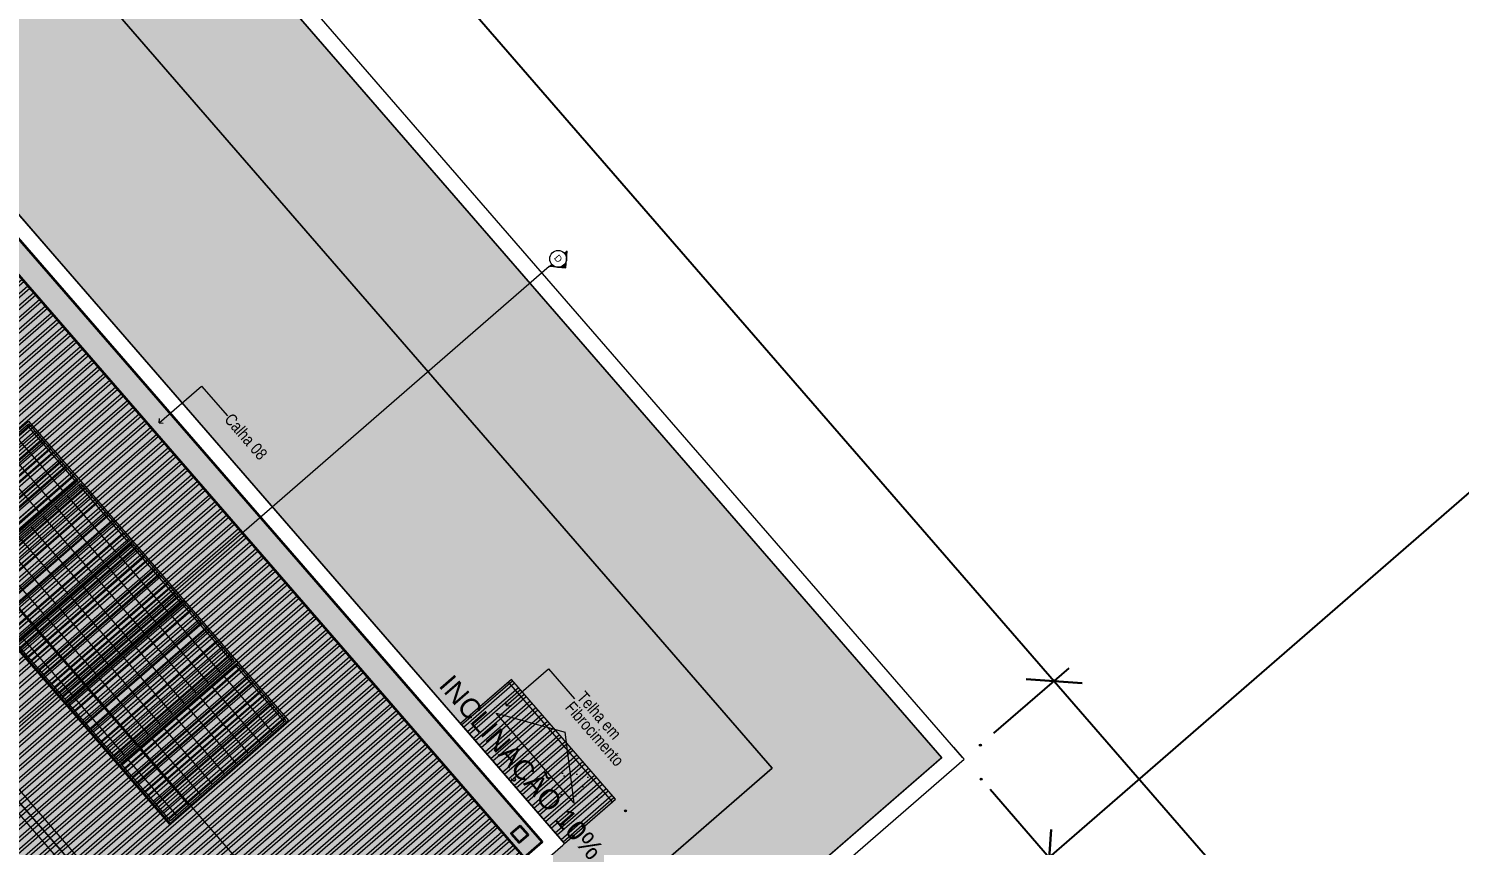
# Model space of a CAD drawing. Extents: x -175 to 397, y -1718 to -729.
# Drawn here: x 112.38 to 130.41, y -1388.36 to -1378.06 of the extents above; entities that cross this region are included whole.
import ezdxf

# ---------------------------------------------------------------- set-up
doc = ezdxf.new("R2010")
doc.units = 0
doc.header["$LTSCALE"] = 2
doc.set_wipeout_variables(frame=1)
doc.linetypes.add('Dot & Dashed', pattern=[0.012, 0.01, -0.001, 0, -0.001])
doc.linetypes.add('Wipeout_Contour', pattern=[1, 0, -1])
for name, color, linetype, lineweight in [('01_PLANTA COBERTURA_5_0_Caneta_No__7', 7, 'Continuous', 13), ('01_PLANTA COBERTURA_5_COBERTURA-LINHAS.EXEC_Caneta_No__241', 7, 'Continuous', 13), ('01_PLANTA COBERTURA_5_ESTRUTURA-COB.EST_Caneta_No__1', 7, 'Continuous', 35), ('01_PLANTA COBERTURA_5_ESTRUTURA-COB.EST_Caneta_No__15', 9, 'Continuous', 0), ('01_PLANTA COBERTURA_5_ESTRUTURA-COB.EST_Caneta_No__241', 7, 'Continuous', 13), ('01_PLANTA COBERTURA_5_ESTRUTURA-COB.EST_Caneta_No__98', 7, 'Continuous', 0), ('01_PLANTA COBERTURA_5_LAJES.EST_Caneta_No__241', 7, 'Continuous', 13), ('01_PLANTA COBERTURA_5_LAJES.EST_Caneta_No__96', 252, 'Continuous', 0), ('01_PLANTA COBERTURA_5_LAJES.EST_Caneta_No__98', 7, 'Continuous', 0), ('01_PLANTA COBERTURA_5_LAJES.EST_Caneta_No__99', 7, 'Continuous', 20), ('01_PLANTA COBERTURA_5_PAREDE CONSTRUIR_Caneta_No__241', 7, 'Continuous', 13), ('01_PLANTA COBERTURA_5_TERRENO.ARQ_Caneta_No__241', 7, 'Continuous', 13)]:
    doc.layers.add(name, color=color, linetype=linetype, lineweight=lineweight)
for name, color, linetype, lineweight, true_color in [('01_PLANTA COBERTURA_5_COTAS IMPLANTAÇÃO.EXEC_Caneta_No__25', 7, 'Continuous', 13, 0x982312), ('01_PLANTA COBERTURA_5_ESTRUTURA-COB.EST_Caneta_No__13', 7, 'Continuous', 0, 0xaaaaaa), ('01_PLANTA COBERTURA_5_ESTRUTURA-COB.EST_Caneta_No__19', 7, 'Continuous', 0, 0xe9e9e9), ('01_PLANTA COBERTURA_5_ESTRUTURA-COB.EST_Caneta_No__9', 7, 'Continuous', 5, 0x020202), ('01_PLANTA COBERTURA_5_LAJES.EST_Caneta_No__18', 7, 'Continuous', 0, 0xdfdfdf), ('01_PLANTA COBERTURA_5_LAJES.EST_Caneta_No__19', 7, 'Continuous', 0, 0xe9e9e9)]:
    doc.layers.add(name, color=color, linetype=linetype, lineweight=lineweight, true_color=true_color)
for name, color, linetype in [('01_PLANTA COBERTURA_5_LAJES.EST', 7, 'Continuous'), ('01_PLANTA COBERTURA_5_PAREDE CONSTRUIR', 7, 'Continuous'), ('01_PLANTA COBERTURA_5_TERRENO.ARQ', 7, 'Continuous'), ('ARQ-COTAS', 7, 'Continuous'), ('F-SC-SUPERFICIE', 7, 'Continuous')]:
    doc.layers.add(name, color=color, linetype=linetype)
doc.styles.add('GENERATED_STYLE_1', font='arial.ttf')
doc.styles.add('GENERATED_STYLE_2', font='ARIALN.TTF')
doc.styles.add('ROMANS', font='ROMANS.shx')
doc.dimstyles.new('1-500', dxfattribs={"dimscale": 5, "dimtxt": 0.15, "dimasz": 0.1, "dimexe": 0.05, "dimexo": 0.1, "dimgap": 0.03, "dimtad": 1, "dimzin": 5, "dimdsep": 46, "dimtxsty": 'ROMANS', "dimblk": 'OBLIQUE', "dimcen": 0, "dimclrd": 256, "dimclre": 256, "dimclrt": 2, "dimadec": 0, "dimazin": 0, "dimtfac": 1, "dimtofl": 0, "dimtmove": 2, "dimatfit": 3, "dimldrblk": 'OBLIQUE', "dimfxl": 0.04, "dimtolj": 1, "dimtzin": 1, "dimarcsym": 0})
pattern_1 = [(45, (184.42084, -1352.0369), (-0.1909188, 0.1909188), [0, -0.18, 0, -0.27]), (110, (185.02084, -1352.0369), (0.253717, 0.09234544), [0, -0.132, 0, -0.228])]
pattern_2 = [(90, (184.42084, -1352.6369), (-0.1125, -7e-18), []), (90, (184.38334, -1352.6369), (-0.1125, -7e-18), [])]

# ---------------------------------------------------------------- blocks, each defined once
blk = doc.blocks.new('IMPLANTAÇÃO')
at = {"layer": '01_PLANTA COBERTURA_5_COTAS IMPLANTAÇÃO.EXEC_Caneta_No__25', "linetype": 'Continuous', "lineweight": 13, "true_color": 0x982312}
for points in [[(142.894, -1380.466), (142.895, -1380.471), (142.898, -1380.475), (142.902, -1380.477), (142.907, -1380.478), (142.912, -1380.477), (142.916, -1380.475), (142.918, -1380.471), (142.919, -1380.466), (142.918, -1380.461), (142.916, -1380.457), (142.912, -1380.454), (142.907, -1380.453), (142.902, -1380.454), (142.898, -1380.457), (142.895, -1380.461)], [(143.225, -1380.738), (143.226, -1380.743), (143.229, -1380.747), (143.233, -1380.75), (143.238, -1380.751), (143.242, -1380.75), (143.246, -1380.747), (143.249, -1380.743), (143.25, -1380.738), (143.249, -1380.734), (143.246, -1380.73), (143.242, -1380.727), (143.238, -1380.726), (143.233, -1380.727), (143.229, -1380.73), (143.226, -1380.734)], [(140.589, -1384.387), (140.59, -1384.392), (140.593, -1384.396), (140.597, -1384.399), (140.602, -1384.399), (140.607, -1384.399), (140.611, -1384.396), (140.613, -1384.392), (140.614, -1384.387), (140.613, -1384.382), (140.611, -1384.378), (140.607, -1384.375), (140.602, -1384.374), (140.597, -1384.375), (140.593, -1384.378), (140.59, -1384.382)], [(140.394, -1384.918), (140.395, -1384.923), (140.398, -1384.927), (140.402, -1384.93), (140.407, -1384.931), (140.412, -1384.93), (140.416, -1384.927), (140.418, -1384.923), (140.419, -1384.918), (140.418, -1384.913), (140.416, -1384.909), (140.412, -1384.907), (140.407, -1384.906), (140.402, -1384.907), (140.398, -1384.909), (140.395, -1384.913)], [(140.194, -1385.093), (140.195, -1385.097), (140.198, -1385.102), (140.202, -1385.104), (140.207, -1385.105), (140.212, -1385.104), (140.216, -1385.102), (140.218, -1385.097), (140.219, -1385.093), (140.218, -1385.088), (140.216, -1385.084), (140.212, -1385.081), (140.207, -1385.08), (140.202, -1385.081), (140.198, -1385.084), (140.195, -1385.088)], [(140.394, -1385.093), (140.395, -1385.097), (140.398, -1385.102), (140.402, -1385.104), (140.407, -1385.105), (140.412, -1385.104), (140.416, -1385.102), (140.418, -1385.097), (140.419, -1385.093), (140.418, -1385.088), (140.416, -1385.084), (140.412, -1385.081), (140.407, -1385.08), (140.402, -1385.081), (140.398, -1385.084), (140.395, -1385.088)]]:
    blk.add_hatch(color=24, dxfattribs=at).paths.add_polyline_path(points)
at = {"layer": '01_PLANTA COBERTURA_5_ESTRUTURA-COB.EST_Caneta_No__15', "linetype": 'Continuous', "lineweight": 0}
blk.add_hatch(color=9, dxfattribs=at).paths.add_polyline_path([(140.102, -1384.811), (139.352, -1384.311), (138.602, -1384.811)])
at = {"layer": '01_PLANTA COBERTURA_5_LAJES.EST', "linetype": 'Continuous', "lineweight": 0, "true_color": 0x000000}
for points in [[(134.79, -1380.318), (134.79, -1380.362, -0.198912), (134.865, -1380.393)], [(134.865, -1380.393, -0.414214), (134.865, -1380.543), (134.94, -1380.468)], [(134.79, -1380.618), (134.865, -1380.543, -0.198912), (134.79, -1380.574)]]:
    blk.add_hatch(color=18, dxfattribs=at).paths.add_polyline_path(points)
at = {"layer": '01_PLANTA COBERTURA_5_LAJES.EST_Caneta_No__18', "linetype": 'Continuous', "lineweight": 0, "true_color": 0xdfdfdf}
h = blk.add_hatch(dxfattribs=at)
h.set_pattern_fill('PISO_EXTERNO__0005', color=254, style=0, pattern_type=2)
h.set_pattern_definition(pattern_1)
h.paths.add_polyline_path([(107.907, -1417.738), (110.607, -1417.738, -0.414214), (108.607, -1419.738), (117.607, -1419.738, -0.414214), (115.607, -1417.738), (115.607, -1414.938), (115.607, -1398.037, -0.414214), (117.907, -1395.737), (118.507, -1395.737), (118.507, -1394.937), (117.907, -1394.937), (117.907, -1390.841), (119.307, -1390.841), (119.307, -1389.341), (117.907, -1389.341), (117.907, -1385.237), (119.307, -1385.237), (127.707, -1385.237), (130.607, -1385.237), (140.407, -1385.237), (140.407, -1394.937), (130.607, -1394.937), (130.607, -1399.737), (140.407, -1399.737), (140.407, -1403.488), (138.807, -1403.488), (138.807, -1404.987), (140.407, -1404.987), (140.407, -1412.937), (135.505, -1412.937), (135.505, -1413.737), (140.06, -1413.737), (140.06, -1419.738), (140.407, -1419.738), (142.907, -1419.738), (142.907, -1380.738), (142.707, -1380.738), (142.707, -1412.937), (141.407, -1412.937), (141.407, -1382.638), (117.907, -1382.638), (117.907, -1380.738), (107.907, -1380.738)])
h.paths.add_polyline_path([(110.607, -1397.738), (108.107, -1397.738), (108.107, -1395.726), (108.622, -1395.728, -0.414214), (110.607, -1397.724)], flags=0)
h.paths.add_polyline_path([(110.607, -1398.222, -0.009328), (110.607, -1398.297)], flags=0)
h.paths.add_polyline_path([(131.607, -1398.937), (131.607, -1395.737), (140.407, -1395.737), (140.407, -1398.937)], flags=0)
h.paths.add_polyline_path([(116.707, -1386.737), (108.107, -1386.737), (108.107, -1385.237), (116.707, -1385.237)], flags=0)
h = blk.add_hatch(dxfattribs=at)
h.set_pattern_fill('PISO_EXTERNO__0005', color=254, style=0, pattern_type=2)
h.set_pattern_definition(pattern_1)
h.paths.add_polyline_path([(138.407, -1385.237), (140.407, -1385.237), (140.407, -1384.437), (138.407, -1384.437)])
at = {"layer": '01_PLANTA COBERTURA_5_LAJES.EST_Caneta_No__19', "linetype": 'Continuous', "lineweight": 0, "true_color": 0xefefef}
blk.add_hatch(color=7, dxfattribs=at).paths.add_polyline_path([(119.507, -1399.937), (118.107, -1399.937), (118.107, -1412.737), (127.907, -1412.737), (140.207, -1412.737), (140.207, -1409.437), (140.207, -1405.188), (138.607, -1405.188), (138.607, -1403.288), (140.207, -1403.288), (140.207, -1399.937), (138.607, -1399.937), (130.407, -1399.937), (130.407, -1394.737), (140.207, -1394.737), (140.207, -1385.437), (130.407, -1385.437), (127.907, -1385.437), (127.707, -1385.437), (119.507, -1385.437), (118.107, -1385.437), (118.107, -1389.141), (119.507, -1389.141), (119.507, -1391.041), (118.107, -1391.041), (118.107, -1394.737), (119.507, -1394.737)])
at = {"layer": '01_PLANTA COBERTURA_5_TERRENO.ARQ', "linetype": 'Continuous', "lineweight": 0, "true_color": 0xc5d9be}
blk.add_hatch(color=9, dxfattribs=at).paths.add_polyline_path([(117.907, -1380.938), (117.907, -1382.638), (141.407, -1382.638), (141.407, -1409.237), (142.707, -1409.237), (142.707, -1380.938), (141.407, -1380.938)])
at = {"layer": '01_PLANTA COBERTURA_5_COBERTURA-LINHAS.EXEC_Caneta_No__241', "color": 7, "linetype": 'Continuous', "lineweight": 13, "ltscale": 1000}
for p, q in [((138.611, -1384.655), (138.611, -1383.948)), ((138.611, -1383.948), (139.111, -1383.948)), ((138.611, -1384.655), (138.573, -1384.617)), ((138.611, -1384.655), (138.648, -1384.617)), ((133.053, -1384.914), (133.553, -1384.914)), ((133.053, -1385.621), (133.015, -1385.583)), ((133.053, -1385.621), (133.09, -1385.583))]:
    blk.add_line(p, q, dxfattribs=at)
at = {"layer": '01_PLANTA COBERTURA_5_COTAS IMPLANTAÇÃO.EXEC_Caneta_No__25', "color": 24, "linetype": 'Continuous', "lineweight": 13, "ltscale": 1000, "true_color": 0x982312}
for centre in [(142.907, -1380.466), (143.238, -1380.738), (140.602, -1384.387), (140.407, -1384.918), (140.207, -1385.093), (140.407, -1385.093)]:
    blk.add_circle(centre, 0.0125, dxfattribs=at)
at = {"layer": '01_PLANTA COBERTURA_5_ESTRUTURA-COB.EST_Caneta_No__98', "color": 7, "linetype": 'Continuous', "lineweight": 0, "ltscale": 1000}
for p, q in [((138.602, -1384.811), (139.352, -1384.311)), ((140.102, -1384.811), (139.352, -1384.311)), ((140.102, -1384.811), (138.602, -1384.811))]:
    blk.add_line(p, q, dxfattribs=at)
at = {"layer": '01_PLANTA COBERTURA_5_LAJES.EST_Caneta_No__241', "color": 7, "linetype": 'Continuous', "lineweight": 13, "ltscale": 1000, "flags": 128}
for points in [[(127.707, -1385.237), (130.607, -1385.237), (140.407, -1385.237), (140.407, -1394.937)], [(142.907, -1419.738), (142.907, -1380.738), (142.707, -1380.738), (142.707, -1412.937)], [(141.407, -1412.937), (141.407, -1382.638), (117.907, -1382.638)], [(118.107, -1394.737), (119.507, -1394.737), (119.507, -1399.937), (118.107, -1399.937), (118.107, -1412.737), (127.907, -1412.737), (140.207, -1412.737), (140.207, -1409.437), (140.207, -1405.188), (138.607, -1405.188), (138.607, -1403.288), (140.207, -1403.288), (140.207, -1399.937), (138.607, -1399.937), (130.407, -1399.937), (130.407, -1394.737), (140.207, -1394.737), (140.207, -1385.437), (130.407, -1385.437), (127.907, -1385.437), (127.707, -1385.437), (119.507, -1385.437)]]:
    blk.add_lwpolyline(points, dxfattribs=at)
blk.add_lwpolyline([(138.407, -1385.237), (140.407, -1385.237), (140.407, -1384.437), (138.407, -1384.437)], close=True, dxfattribs=at)
at = {"layer": '01_PLANTA COBERTURA_5_LAJES.EST_Caneta_No__96', "color": 252, "linetype": 'Continuous', "lineweight": 0, "ltscale": 1000}
for p, q in [((131.981, -1386.901), (132.933, -1386.901)), ((132.007, -1386.873), (132.007, -1388.801)), ((132.057, -1386.873), (132.057, -1388.801)), ((132.107, -1386.873), (132.107, -1388.801)), ((132.207, -1386.873), (132.207, -1388.801)), ((132.257, -1386.873), (132.257, -1388.801)), ((132.307, -1386.873), (132.307, -1388.801)), ((132.407, -1386.873), (132.407, -1388.801)), ((132.457, -1386.873), (132.457, -1388.801)), ((132.507, -1386.873), (132.507, -1388.801)), ((132.607, -1386.873), (132.607, -1388.801)), ((132.657, -1386.873), (132.657, -1388.801)), ((132.707, -1386.873), (132.707, -1388.801)), ((132.807, -1386.873), (132.807, -1388.801)), ((132.857, -1386.873), (132.857, -1388.801)), ((132.907, -1386.873), (132.907, -1388.801)), ((132.981, -1386.901), (133.933, -1386.901)), ((133.007, -1386.873), (133.007, -1388.801)), ((133.057, -1386.873), (133.057, -1388.801)), ((133.107, -1386.873), (133.107, -1388.801)), ((133.207, -1386.873), (133.207, -1388.801)), ((133.257, -1386.873), (133.257, -1388.801)), ((133.307, -1386.873), (133.307, -1388.801)), ((133.407, -1386.873), (133.407, -1388.801)), ((133.457, -1386.873), (133.457, -1388.801)), ((133.507, -1386.873), (133.507, -1388.801)), ((133.607, -1386.873), (133.607, -1388.801)), ((133.657, -1386.873), (133.657, -1388.801)), ((133.707, -1386.873), (133.707, -1388.801)), ((133.807, -1386.873), (133.807, -1388.801)), ((133.857, -1386.873), (133.857, -1388.801)), ((133.907, -1386.873), (133.907, -1388.801)), ((133.981, -1386.901), (134.933, -1386.901)), ((134.007, -1386.873), (134.007, -1388.801)), ((134.057, -1386.873), (134.057, -1388.801)), ((134.107, -1386.873), (134.107, -1388.801)), ((134.207, -1386.873), (134.207, -1388.801)), ((134.257, -1386.873), (134.257, -1388.801)), ((134.307, -1386.873), (134.307, -1388.801)), ((134.407, -1386.873), (134.407, -1388.801)), ((134.457, -1386.873), (134.457, -1388.801)), ((134.507, -1386.873), (134.507, -1388.801)), ((134.607, -1386.873), (134.607, -1388.801)), ((134.657, -1386.873), (134.657, -1388.801)), ((134.707, -1386.873), (134.707, -1388.801)), ((134.807, -1386.873), (134.807, -1388.801)), ((134.857, -1386.873), (134.857, -1388.801)), ((134.907, -1386.873), (134.907, -1388.801)), ((134.981, -1386.901), (135.933, -1386.901)), ((135.007, -1386.873), (135.007, -1388.801)), ((135.057, -1386.873), (135.057, -1388.801)), ((135.107, -1386.873), (135.107, -1388.801)), ((135.207, -1386.873), (135.207, -1388.801)), ((135.257, -1386.873), (135.257, -1388.801)), ((135.307, -1386.873), (135.307, -1388.801)), ((135.407, -1386.873), (135.407, -1388.801)), ((135.457, -1386.873), (135.457, -1388.801)), ((135.507, -1386.873), (135.507, -1388.801)), ((135.607, -1386.873), (135.607, -1388.801)), ((135.657, -1386.873), (135.657, -1388.801)), ((135.707, -1386.873), (135.707, -1388.801)), ((135.807, -1386.873), (135.807, -1388.801)), ((135.857, -1386.873), (135.857, -1388.801)), ((135.907, -1386.873), (135.907, -1388.801)), ((135.981, -1386.901), (136.933, -1386.901)), ((136.007, -1386.873), (136.007, -1388.801)), ((136.057, -1386.873), (136.057, -1388.801)), ((136.107, -1386.873), (136.107, -1388.801)), ((136.207, -1386.873), (136.207, -1388.801)), ((136.257, -1386.873), (136.257, -1388.801)), ((136.307, -1386.873), (136.307, -1388.801)), ((136.407, -1386.873), (136.407, -1388.801)), ((136.457, -1386.873), (136.457, -1388.801)), ((136.507, -1386.873), (136.507, -1388.801)), ((136.607, -1386.873), (136.607, -1388.801)), ((136.657, -1386.873), (136.657, -1388.801)), ((136.707, -1386.873), (136.707, -1388.801)), ((136.807, -1386.873), (136.807, -1388.801)), ((136.857, -1386.873), (136.857, -1388.801)), ((136.907, -1386.873), (136.907, -1388.801)), ((131.981, -1387.101), (132.933, -1387.101)), ((132.981, -1387.101), (133.933, -1387.101)), ((133.981, -1387.101), (134.933, -1387.101)), ((134.981, -1387.101), (135.933, -1387.101)), ((135.981, -1387.101), (136.933, -1387.101)), ((131.981, -1387.301), (132.933, -1387.301)), ((132.981, -1387.301), (133.933, -1387.301)), ((133.981, -1387.301), (134.933, -1387.301)), ((134.981, -1387.301), (135.933, -1387.301)), ((135.981, -1387.301), (136.933, -1387.301)), ((131.981, -1387.501), (132.933, -1387.501)), ((132.981, -1387.501), (133.933, -1387.501)), ((133.981, -1387.501), (134.933, -1387.501)), ((134.981, -1387.501), (135.933, -1387.501)), ((135.981, -1387.501), (136.933, -1387.501)), ((132.981, -1387.701), (133.933, -1387.701)), ((133.981, -1387.701), (134.933, -1387.701)), ((134.981, -1387.701), (135.933, -1387.701)), ((135.981, -1387.701), (136.933, -1387.701)), ((132.981, -1387.901), (133.933, -1387.901)), ((133.981, -1387.901), (134.933, -1387.901)), ((134.981, -1387.901), (135.933, -1387.901)), ((135.981, -1387.901), (136.933, -1387.901)), ((132.981, -1388.101), (133.933, -1388.101)), ((133.981, -1388.101), (134.933, -1388.101)), ((134.981, -1388.101), (135.933, -1388.101)), ((135.981, -1388.101), (136.933, -1388.101)), ((132.981, -1388.301), (133.933, -1388.301)), ((133.981, -1388.301), (134.933, -1388.301)), ((134.981, -1388.301), (135.933, -1388.301)), ((135.981, -1388.301), (136.933, -1388.301)), ((132.981, -1388.501), (133.933, -1388.501)), ((133.981, -1388.501), (134.933, -1388.501)), ((134.981, -1388.501), (135.933, -1388.501)), ((135.981, -1388.501), (136.933, -1388.501)), ((133.981, -1388.701), (134.933, -1388.701)), ((134.981, -1388.701), (135.933, -1388.701)), ((135.981, -1388.701), (136.933, -1388.701))]:
    blk.add_line(p, q, dxfattribs=at)
at = {"layer": '01_PLANTA COBERTURA_5_LAJES.EST_Caneta_No__96', "color": 252, "linetype": 'Continuous', "lineweight": 0, "ltscale": 1000, "flags": 128}
for points in [[(131.957, -1386.849), (132.957, -1386.849), (132.957, -1388.825), (131.957, -1388.825)], [(131.981, -1386.873), (132.933, -1386.873), (132.933, -1388.801), (131.981, -1388.801)], [(132.957, -1386.849), (133.957, -1386.849), (133.957, -1388.825), (132.957, -1388.825)], [(132.981, -1386.873), (133.933, -1386.873), (133.933, -1388.801), (132.981, -1388.801)], [(133.957, -1386.849), (134.957, -1386.849), (134.957, -1388.825), (133.957, -1388.825)], [(133.981, -1386.873), (134.933, -1386.873), (134.933, -1388.801), (133.981, -1388.801)], [(134.957, -1386.849), (135.957, -1386.849), (135.957, -1388.825), (134.957, -1388.825)], [(134.981, -1386.873), (135.933, -1386.873), (135.933, -1388.801), (134.981, -1388.801)], [(135.957, -1386.849), (136.957, -1386.849), (136.957, -1388.825), (135.957, -1388.825)], [(135.981, -1386.873), (136.933, -1386.873), (136.933, -1388.801), (135.981, -1388.801)], [(133.957, -1388.825), (134.957, -1388.825), (134.957, -1388.839), (133.957, -1388.839)], [(134.957, -1388.825), (135.957, -1388.825), (135.957, -1388.839), (134.957, -1388.839)], [(135.957, -1388.825), (136.957, -1388.825), (136.957, -1388.839), (135.957, -1388.839)]]:
    blk.add_lwpolyline(points, close=True, dxfattribs=at)
at = {"layer": '01_PLANTA COBERTURA_5_LAJES.EST_Caneta_No__98', "color": 7, "linetype": 'Continuous', "lineweight": 0, "ltscale": 1000, "flags": 128}
for points in [[(134.79, -1380.318), (134.79, -1380.362, -0.198912), (134.865, -1380.393)], [(134.865, -1380.393, -0.414214), (134.865, -1380.543), (134.94, -1380.468)], [(134.79, -1380.618), (134.79, -1380.574, 0.198912), (134.865, -1380.543)]]:
    blk.add_lwpolyline(points, format="xyb", close=True, dxfattribs=at)
at = {"layer": '01_PLANTA COBERTURA_5_LAJES.EST_Caneta_No__98', "color": 7, "linetype": 'Continuous', "lineweight": 0, "ltscale": 1000}
blk.add_circle((134.79, -1380.468), 0.106, dxfattribs=at)
at = {"layer": '01_PLANTA COBERTURA_5_TERRENO.ARQ_Caneta_No__241', "color": 7, "linetype": 'Continuous', "lineweight": 13, "ltscale": 1000, "flags": 128}
blk.add_lwpolyline([(117.907, -1380.938), (117.907, -1382.638), (141.407, -1382.638), (141.407, -1409.237), (142.707, -1409.237), (142.707, -1380.938), (141.407, -1380.938)], close=True, dxfattribs=at)
at = {"layer": '01_PLANTA COBERTURA_5_0_Caneta_No__7', "color": 7, "linetype": 'Continuous', "lineweight": 13, "insert": (134.832, -1380.507), "char_height": 0.085, "attachment_point": 9, "style": 'GENERATED_STYLE_1'}
blk.add_mtext('\\A1;{\\pqr;\\pt0;\\fArial|b0|i0|c0|p0;\\W1.000000;D}', dxfattribs=at)
at = {"layer": '01_PLANTA COBERTURA_5_COBERTURA-LINHAS.EXEC_Caneta_No__241', "color": 7, "linetype": 'Continuous', "lineweight": 13, "insert": (139.116, -1383.773), "char_height": 0.15, "width": 1.6, "attachment_point": 1, "line_spacing_factor": 0.782313, "style": 'GENERATED_STYLE_2'}
blk.add_mtext('\\A1;{\\pql;\\pt0,241;\\fArial Narrow|b0|i0|c0|p0;\\W1.000000;Telha em Fibrocimento\\fArial Narrow|b0|i0|c0|p0;\\W1.000000;\\A1{\\H.66x;\\S^  ;}\\fArial Narrow|b0|i0|c0|p0;\\W1.000000;\\fArial Narrow|b0|i0|c0|p0;\\W1.000000;\\A1{\\H.66x;\\S^  ;}\\fArial Narrow|b0|i0|c0|p0;\\W1.000000;\\fArial Narrow|b0|i0|c0|p0;\\W1.000000;\\fArial Narrow|b0|i0|c0|p0;\\W1.000000;\\fArial Narrow|b0|i0|c0|p0;\\W1.000000;\\fArial Narrow|b0|i0|c0|p0;\\W1.000000;\\fArial Narrow|b0|i0|c0|p0;\\W1.000000;\\fArial Narrow|b0|i0|c0|p0;\\W1.000000;\\A1{\\H.66x;\\S^  ;}\\fArial Narrow|b0|i0|c0|p0;\\W1.000000;\\fArial Narrow|b0|i0|c0|p0;\\W1.000000;\\A1{\\H.66x;\\S^  ;}\\fArial Narrow|b0|i0|c0|p0;\\W1.000000;\\fArial Narrow|b0|i0|c0|p0;\\W1.000000;\\fArial Narrow|b0|i0|c0|p0;\\W1.000000;\\fArial Narrow|b0|i0|c0|p0;\\W1.000000;\\fArial Narrow|b0|i0|c0|p0;\\W1.000000;\\fArial Narrow|b0|i0|c0|p0;\\W1.000000;\\fArial Narrow|b0|i0|c0|p0;\\W1.000000;\\A1{\\H.66x;\\S^  ;}\\fArial Narrow|b0|i0|c0|p0;\\W1.000000;\\fArial Narrow|b0|i0|c0|p0;\\W1.000000;\\A1{\\H.66x;\\S^  ;}\\fArial Narrow|b0|i0|c0|p0;\\W1.000000;\\fArial Narrow|b0|i0|c0|p0;\\W1.000000;\\fArial Narrow|b0|i0|c0|p0;\\W1.000000;\\fArial Narrow|b0|i0|c0|p0;\\W1.000000;\\fArial Narrow|b0|i0|c0|p0;\\W1.000000;\\fArial Narrow|b0|i0|c0|p0;\\W1.000000;\\fArial Narrow|b0|i0|c0|p0;\\W1.000000;\\A1{\\H.66x;\\S^  ;}\\fArial Narrow|b0|i0|c0|p0;\\W1.000000;\\fArial Narrow|b0|i0|c0|p0;\\W1.000000;\\A1{\\H.66x;\\S^  ;}\\fArial Narrow|b0|i0|c0|p0;\\W1.000000;\\fArial Narrow|b0|i0|c0|p0;\\W1.000000;\\fArial Narrow|b0|i0|c0|p0;\\W1.000000;\\fArial Narrow|b0|i0|c0|p0;\\W1.000000;\\fArial Narrow|b0|i0|c0|p0;\\W1.000000;\\fArial Narrow|b0|i0|c0|p0;\\W1.000000;\\fArial Narrow|b0|i0|c0|p0;\\W1.000000;\\A1{\\H.66x;\\S^  ;}\\fArial Narrow|b0|i0|c0|p0;\\W1.000000;\\fArial Narrow|b0|i0|c0|p0;\\W1.000000;\\A1{\\H.66x;\\S^  ;}\\fArial Narrow|b0|i0|c0|p0;\\W1.000000;\\fArial Narrow|b0|i0|c0|p0;\\W1.000000;\\fArial Narrow|b0|i0|c0|p0;\\W1.000000;\\fArial Narrow|b0|i0|c0|p0;\\W1.000000;\\fArial Narrow|b0|i0|c0|p0;\\W1.000000;\\fArial Narrow|b0|i0|c0|p0;\\W1.000000;\\fArial Narrow|b0|i0|c0|p0;\\W1.000000;\\A1{\\H.66x;\\S^  ;}\\fArial Narrow|b0|i0|c0|p0;\\W1.000000;}', dxfattribs=at)
at = {"layer": '01_PLANTA COBERTURA_5_COBERTURA-LINHAS.EXEC_Caneta_No__241', "color": 7, "linetype": 'Continuous', "lineweight": 13, "insert": (133.558, -1384.833), "char_height": 0.15, "attachment_point": 1, "style": 'GENERATED_STYLE_2'}
blk.add_mtext('\\A1;{\\pql;\\pt0,241;\\fArial Narrow|b0|i0|c0|p0;\\W1.000000;Calha 08\\fArial Narrow|b0|i0|c0|p0;\\W1.000000;\\A1{\\H.66x;\\S^  ;}\\fArial Narrow|b0|i0|c0|p0;\\W1.000000;\\fArial Narrow|b0|i0|c0|p0;\\W1.000000;\\A1{\\H.66x;\\S^  ;}\\fArial Narrow|b0|i0|c0|p0;\\W1.000000;\\fArial Narrow|b0|i0|c0|p0;\\W1.000000;\\fArial Narrow|b0|i0|c0|p0;\\W1.000000;\\fArial Narrow|b0|i0|c0|p0;\\W1.000000;\\fArial Narrow|b0|i0|c0|p0;\\W1.000000;\\fArial Narrow|b0|i0|c0|p0;\\W1.000000;\\fArial Narrow|b0|i0|c0|p0;\\W1.000000;\\A1{\\H.66x;\\S^  ;}\\fArial Narrow|b0|i0|c0|p0;\\W1.000000;\\fArial Narrow|b0|i0|c0|p0;\\W1.000000;\\A1{\\H.66x;\\S^  ;}\\fArial Narrow|b0|i0|c0|p0;\\W1.000000;\\fArial Narrow|b0|i0|c0|p0;\\W1.000000;\\fArial Narrow|b0|i0|c0|p0;\\W1.000000;\\fArial Narrow|b0|i0|c0|p0;\\W1.000000;\\fArial Narrow|b0|i0|c0|p0;\\W1.000000;\\fArial Narrow|b0|i0|c0|p0;\\W1.000000;\\fArial Narrow|b0|i0|c0|p0;\\W1.000000;\\A1{\\H.66x;\\S^  ;}\\fArial Narrow|b0|i0|c0|p0;\\W1.000000;\\fArial Narrow|b0|i0|c0|p0;\\W1.000000;\\A1{\\H.66x;\\S^  ;}\\fArial Narrow|b0|i0|c0|p0;\\W1.000000;\\fArial Narrow|b0|i0|c0|p0;\\W1.000000;\\fArial Narrow|b0|i0|c0|p0;\\W1.000000;\\fArial Narrow|b0|i0|c0|p0;\\W1.000000;\\fArial Narrow|b0|i0|c0|p0;\\W1.000000;\\fArial Narrow|b0|i0|c0|p0;\\W1.000000;\\fArial Narrow|b0|i0|c0|p0;\\W1.000000;\\A1{\\H.66x;\\S^  ;}\\fArial Narrow|b0|i0|c0|p0;\\W1.000000;\\fArial Narrow|b0|i0|c0|p0;\\W1.000000;\\A1{\\H.66x;\\S^  ;}\\fArial Narrow|b0|i0|c0|p0;\\W1.000000;\\fArial Narrow|b0|i0|c0|p0;\\W1.000000;\\fArial Narrow|b0|i0|c0|p0;\\W1.000000;\\fArial Narrow|b0|i0|c0|p0;\\W1.000000;\\fArial Narrow|b0|i0|c0|p0;\\W1.000000;\\fArial Narrow|b0|i0|c0|p0;\\W1.000000;\\fArial Narrow|b0|i0|c0|p0;\\W1.000000;\\A1{\\H.66x;\\S^  ;}\\fArial Narrow|b0|i0|c0|p0;\\W1.000000;\\fArial Narrow|b0|i0|c0|p0;\\W1.000000;\\A1{\\H.66x;\\S^  ;}\\fArial Narrow|b0|i0|c0|p0;\\W1.000000;\\fArial Narrow|b0|i0|c0|p0;\\W1.000000;\\fArial Narrow|b0|i0|c0|p0;\\W1.000000;\\fArial Narrow|b0|i0|c0|p0;\\W1.000000;\\fArial Narrow|b0|i0|c0|p0;\\W1.000000;\\fArial Narrow|b0|i0|c0|p0;\\W1.000000;\\fArial Narrow|b0|i0|c0|p0;\\W1.000000;\\A1{\\H.66x;\\S^  ;}\\fArial Narrow|b0|i0|c0|p0;\\W1.000000;}', dxfattribs=at)
at = {"color": 254, "linetype": 'Wipeout_Contour', "lineweight": 0, "ltscale": 149.774498}
blk.add_wipeout([(142.877, -1380.738), (142.877, -1380.768), (142.907, -1380.738)], dxfattribs=at).dxf.layer = '01_PLANTA COBERTURA_5_PAREDE CONSTRUIR'
at = {"color": 254, "linetype": 'Wipeout_Contour', "lineweight": 0, "ltscale": 150.482612}
blk.add_wipeout([(142.707, -1380.908), (142.707, -1380.938), (142.737, -1380.908)], dxfattribs=at).dxf.layer = '01_PLANTA COBERTURA_5_PAREDE CONSTRUIR'
at = {"color": 254, "linetype": 'Wipeout_Contour', "lineweight": 0, "ltscale": 165.084033}
blk.add_wipeout([(140.377, -1385.267), (140.407, -1385.267), (140.407, -1385.237)], dxfattribs=at).dxf.layer = '01_PLANTA COBERTURA_5_PAREDE CONSTRUIR'
at = {"color": 254, "linetype": 'Wipeout_Contour', "lineweight": 0, "ltscale": 165.797492}
blk.add_wipeout([(140.207, -1385.437), (140.237, -1385.437), (140.237, -1385.407)], dxfattribs=at).dxf.layer = '01_PLANTA COBERTURA_5_PAREDE CONSTRUIR'
at = {"color": 254, "linetype": 'Wipeout_Contour', "lineweight": 0, "ltscale": 150.142083}
blk.add_wipeout([(142.737, -1380.768), (142.737, -1380.908), (142.877, -1380.768)], dxfattribs=at).dxf.layer = '01_PLANTA COBERTURA_5_PAREDE CONSTRUIR'
at = {"color": 254, "linetype": 'Wipeout_Contour', "lineweight": 0, "ltscale": 165.428312}
blk.add_wipeout([(140.237, -1385.407), (140.377, -1385.407), (140.377, -1385.267)], dxfattribs=at).dxf.layer = '01_PLANTA COBERTURA_5_PAREDE CONSTRUIR'
at = {"color": 254, "linetype": 'Wipeout_Contour', "lineweight": 0, "ltscale": 257.852936}
blk.add_wipeout([(142.877, -1380.768), (142.877, -1419.738), (142.907, -1419.738), (142.907, -1380.768)], dxfattribs=at).dxf.layer = '01_PLANTA COBERTURA_5_PAREDE CONSTRUIR'
at = {"color": 254, "linetype": 'Wipeout_Contour', "lineweight": 0, "ltscale": 241.171527}
blk.add_wipeout([(142.707, -1380.938), (142.707, -1409.237), (142.737, -1409.237), (142.737, -1380.938)], dxfattribs=at).dxf.layer = '01_PLANTA COBERTURA_5_PAREDE CONSTRUIR'
at = {"color": 254, "linetype": 'Wipeout_Contour', "lineweight": 0, "ltscale": 163.691494}
blk.add_wipeout([(140.377, -1385.267), (140.407, -1385.237), (140.377, -1385.237)], dxfattribs=at).dxf.layer = '01_PLANTA COBERTURA_5_PAREDE CONSTRUIR'
at = {"color": 254, "linetype": 'Wipeout_Contour', "lineweight": 0, "ltscale": 164.404792}
blk.add_wipeout([(140.207, -1385.437), (140.237, -1385.407), (140.207, -1385.407)], dxfattribs=at).dxf.layer = '01_PLANTA COBERTURA_5_PAREDE CONSTRUIR'
at = {"color": 254, "linetype": 'Wipeout_Contour', "lineweight": 0, "ltscale": 151.155171}
blk.add_wipeout([(142.877, -1380.768), (142.907, -1380.768), (142.907, -1380.738)], dxfattribs=at).dxf.layer = '01_PLANTA COBERTURA_5_PAREDE CONSTRUIR'
at = {"color": 254, "linetype": 'Wipeout_Contour', "lineweight": 0, "ltscale": 151.863564}
blk.add_wipeout([(142.707, -1380.938), (142.737, -1380.938), (142.737, -1380.908)], dxfattribs=at).dxf.layer = '01_PLANTA COBERTURA_5_PAREDE CONSTRUIR'
at = {"color": 254, "linetype": 'Wipeout_Contour', "lineweight": 0, "ltscale": 257.569158}
blk.add_wipeout([(117.937, -1385.267), (140.377, -1385.267), (140.377, -1385.237), (117.937, -1385.237)], dxfattribs=at).dxf.layer = '01_PLANTA COBERTURA_5_PAREDE CONSTRUIR'
at = {"color": 254, "linetype": 'Wipeout_Contour', "lineweight": 0, "ltscale": 257.892177}
blk.add_wipeout([(118.107, -1385.437), (140.207, -1385.437), (140.207, -1385.407), (118.107, -1385.407)], dxfattribs=at).dxf.layer = '01_PLANTA COBERTURA_5_PAREDE CONSTRUIR'
at = {"layer": '01_PLANTA COBERTURA_5_ESTRUTURA-COB.EST_Caneta_No__1', "color": 7, "linetype": 'Continuous', "lineweight": 35, "ltscale": 1000, "flags": 128}
blk.add_lwpolyline([(139.872, -1385.512), (139.872, -1385.662), (140.022, -1385.662), (140.022, -1385.512)], close=True, dxfattribs=at)
at = {"color": 254, "linetype": 'Wipeout_Contour', "lineweight": 0, "ltscale": 240.943221}
blk.add_wipeout([(142.737, -1380.908), (142.737, -1409.267), (142.877, -1409.267), (142.877, -1380.908)], dxfattribs=at).dxf.layer = '01_PLANTA COBERTURA_5_PAREDE CONSTRUIR'
at = {"color": 254, "linetype": 'Wipeout_Contour', "lineweight": 0, "ltscale": 164.058542}
blk.add_wipeout([(140.237, -1385.407), (140.377, -1385.267), (140.237, -1385.267)], dxfattribs=at).dxf.layer = '01_PLANTA COBERTURA_5_PAREDE CONSTRUIR'
at = {"layer": '01_PLANTA COBERTURA_5_PAREDE CONSTRUIR_Caneta_No__241', "color": 7, "linetype": 'Continuous', "lineweight": 13, "ltscale": 1000, "flags": 128}
blk.add_lwpolyline([(140.407, -1385.237), (140.407, -1385.267)], dxfattribs=at)
at = {"color": 254, "linetype": 'Wipeout_Contour', "lineweight": 0, "ltscale": 151.493564}
blk.add_wipeout([(142.737, -1380.908), (142.877, -1380.908), (142.877, -1380.768)], dxfattribs=at).dxf.layer = '01_PLANTA COBERTURA_5_PAREDE CONSTRUIR'
at = {"color": 254, "linetype": 'Wipeout_Contour', "lineweight": 0, "ltscale": 257.720314}
blk.add_wipeout([(118.077, -1385.407), (140.237, -1385.407), (140.237, -1385.267), (118.077, -1385.267)], dxfattribs=at).dxf.layer = '01_PLANTA COBERTURA_5_PAREDE CONSTRUIR'
at = {"layer": '01_PLANTA COBERTURA_5_COBERTURA-LINHAS.EXEC_Caneta_No__241', "color": 7, "linetype": 'Continuous', "lineweight": 13, "ltscale": 1000}
blk.add_line((133.053, -1385.621), (133.053, -1384.914), dxfattribs=at)
at = {"layer": '01_PLANTA COBERTURA_5_PAREDE CONSTRUIR_Caneta_No__241', "color": 7, "linetype": 'Continuous', "lineweight": 13, "ltscale": 1000, "flags": 128}
for points in [[(142.907, -1380.738), (142.877, -1380.738)], [(142.907, -1419.738), (142.907, -1380.738)], [(142.707, -1380.938), (142.707, -1409.237)], [(140.407, -1385.237), (117.937, -1385.237)], [(118.107, -1385.437), (140.207, -1385.437)]]:
    blk.add_lwpolyline(points, dxfattribs=at)
at = {"color": 254, "linetype": 'Wipeout_Contour', "lineweight": 0, "ltscale": 263.097392}
blk.add_wipeout([(107.937, -1380.738), (107.937, -1380.768), (142.877, -1380.768), (142.877, -1380.738)], dxfattribs=at).dxf.layer = '01_PLANTA COBERTURA_5_PAREDE CONSTRUIR'
at = {"color": 254, "linetype": 'Wipeout_Contour', "lineweight": 0, "ltscale": 263.370101}
blk.add_wipeout([(142.707, -1380.908), (108.107, -1380.908), (108.107, -1380.938), (142.707, -1380.938)], dxfattribs=at).dxf.layer = '01_PLANTA COBERTURA_5_PAREDE CONSTRUIR'
at = {"color": 254, "linetype": 'Wipeout_Contour', "lineweight": 0, "ltscale": 231.601112}
blk.add_wipeout([(140.377, -1385.267), (140.377, -1394.907), (140.407, -1394.907), (140.407, -1385.267)], dxfattribs=at).dxf.layer = '01_PLANTA COBERTURA_5_PAREDE CONSTRUIR'
at = {"color": 254, "linetype": 'Wipeout_Contour', "lineweight": 0, "ltscale": 232.090566}
blk.add_wipeout([(140.207, -1385.437), (140.207, -1394.737), (140.237, -1394.737), (140.237, -1385.437)], dxfattribs=at).dxf.layer = '01_PLANTA COBERTURA_5_PAREDE CONSTRUIR'
at = {"layer": '01_PLANTA COBERTURA_5_ESTRUTURA-COB.EST_Caneta_No__13', "linetype": 'Continuous', "lineweight": 0, "true_color": 0xaaaaaa}
h = blk.add_hatch(dxfattribs=at)
h.set_pattern_fill('TELHA_COBERTURA_02_0005', color=253, style=0, pattern_type=2)
h.set_pattern_definition(pattern_2)
h.paths.add_polyline_path([(140.407, -1385.237), (140.407, -1384.387), (138.407, -1384.387), (138.407, -1385.237)])
at = {"layer": '01_PLANTA COBERTURA_5_ESTRUTURA-COB.EST_Caneta_No__9', "color": 18, "linetype": 'Continuous', "lineweight": 5, "ltscale": 1000, "true_color": 0x020202, "flags": 128}
blk.add_lwpolyline([(140.407, -1385.237), (140.407, -1384.387), (138.407, -1384.387), (138.407, -1385.237)], close=True, dxfattribs=at)
at = {"layer": '01_PLANTA COBERTURA_5_ESTRUTURA-COB.EST_Caneta_No__98', "color": 7, "linetype": 'Continuous', "lineweight": 0, "insert": (140.791, -1385.056), "char_height": 0.25, "attachment_point": 6, "style": 'GENERATED_STYLE_1'}
blk.add_mtext('\\A1;{\\pqr;\\fArial|b0|i0|c0|p0;\\W1.000000;INCLINAÇÃO 10%}', dxfattribs=at)
at = {"color": 254, "linetype": 'Wipeout_Contour', "lineweight": 0, "ltscale": 263.221598}
blk.add_wipeout([(108.077, -1380.768), (108.077, -1380.908), (142.737, -1380.908), (142.737, -1380.768)], dxfattribs=at).dxf.layer = '01_PLANTA COBERTURA_5_PAREDE CONSTRUIR'
at = {"color": 254, "linetype": 'Wipeout_Contour', "lineweight": 0, "ltscale": 231.835224}
blk.add_wipeout([(140.237, -1385.407), (140.237, -1394.767), (140.377, -1394.767), (140.377, -1385.407)], dxfattribs=at).dxf.layer = '01_PLANTA COBERTURA_5_PAREDE CONSTRUIR'
at = {"layer": '01_PLANTA COBERTURA_5_ESTRUTURA-COB.EST_Caneta_No__13', "linetype": 'Continuous', "lineweight": 0, "true_color": 0xaaaaaa}
h = blk.add_hatch(dxfattribs=at)
h.set_pattern_fill('TELHA_COBERTURA_02_0005', color=253, style=0, pattern_type=2)
h.set_pattern_definition(pattern_2)
h.paths.add_polyline_path([(140.207, -1385.737), (118.107, -1385.737), (118.107, -1389.141), (119.507, -1389.141), (119.507, -1390.087), (140.207, -1390.087)])
h = blk.add_hatch(dxfattribs=at)
h.set_pattern_fill('TELHA_COBERTURA_02_0005', color=253, style=0, pattern_type=2)
h.set_pattern_definition(pattern_2)
h.paths.add_polyline_path([(118.107, -1391.041), (118.107, -1394.437), (119.507, -1394.437), (140.207, -1394.437), (140.207, -1390.087), (119.507, -1390.087), (119.507, -1391.041)])
at = {"layer": '01_PLANTA COBERTURA_5_ESTRUTURA-COB.EST_Caneta_No__19', "linetype": 'Continuous', "lineweight": 0, "true_color": 0xe9e9e9}
blk.add_hatch(color=254, dxfattribs=at).paths.add_polyline_path([(119.507, -1389.987), (119.507, -1390.187), (140.207, -1390.187), (140.207, -1389.987)])
at = {"layer": '01_PLANTA COBERTURA_5_ESTRUTURA-COB.EST_Caneta_No__1', "color": 7, "linetype": 'Continuous', "lineweight": 35, "ltscale": 1000, "flags": 128}
blk.add_lwpolyline([(118.107, -1385.737), (140.207, -1385.737), (140.207, -1385.437), (118.107, -1385.437)], close=True, dxfattribs=at)
at = {"layer": '01_PLANTA COBERTURA_5_ESTRUTURA-COB.EST_Caneta_No__241', "color": 7, "linetype": 'Continuous', "lineweight": 13, "ltscale": 1000}
for p, q in [((119.507, -1389.987), (140.207, -1389.987)), ((119.507, -1390.187), (140.207, -1390.187))]:
    blk.add_line(p, q, dxfattribs=at)
at = {"layer": '01_PLANTA COBERTURA_5_ESTRUTURA-COB.EST_Caneta_No__9', "color": 18, "linetype": 'Continuous', "lineweight": 5, "ltscale": 1000, "true_color": 0x020202, "flags": 128}
for points in [[(140.207, -1385.737), (118.107, -1385.737), (118.107, -1389.141), (119.507, -1389.141), (119.507, -1390.087), (140.207, -1390.087)], [(118.107, -1391.041), (118.107, -1394.437), (119.507, -1394.437), (140.207, -1394.437), (140.207, -1390.087), (119.507, -1390.087), (119.507, -1391.041)]]:
    blk.add_lwpolyline(points, close=True, dxfattribs=at)
at = {"layer": '01_PLANTA COBERTURA_5_LAJES.EST_Caneta_No__99', "color": 7, "linetype": 'Dot & Dashed', "lineweight": 20, "ltscale": 1000}
for p, q in [((134.79, -1380.618), (134.79, -1420.293)), ((142.99, -1388.482), (107.715, -1388.482))]:
    blk.add_line(p, q, dxfattribs=at)
at = {"layer": '01_PLANTA COBERTURA_5_PAREDE CONSTRUIR_Caneta_No__241', "color": 7, "linetype": 'Continuous', "lineweight": 13, "ltscale": 1000, "flags": 128}
for points in [[(142.877, -1380.738), (107.907, -1380.738)], [(108.107, -1380.938), (142.707, -1380.938)], [(140.407, -1394.937), (140.407, -1385.267)], [(140.207, -1385.437), (140.207, -1394.737)]]:
    blk.add_lwpolyline(points, dxfattribs=at)
blk = doc.blocks.new('_Oblique')
at = {"color": 0, "linetype": 'ByBlock', "lineweight": -2}
blk.add_line((-0.5, -0.5), (0.5, 0.5), dxfattribs=at)
blk = doc.blocks.new('*D190')
at = {"layer": 'ARQ-COTAS', "lineweight": -2, "transparency": 16777216}
for p, q in [((124.496, -1387.651), (125.405, -1388.699)), ((95.792, -1414.073), (125.241, -1388.51)), ((95.047, -1413.215), (95.956, -1414.262))]:
    blk.add_line(p, q, dxfattribs=at)
at = {"layer": 'Defpoints', "color": 0, "transparency": 16777216}
for p in [(124.168, -1387.274), (125.241, -1388.51), (94.719, -1412.837)]:
    blk.add_point(p, dxfattribs=at)
at = {"layer": 'ARQ-COTAS', "lineweight": -2, "transparency": 16777216, "xscale": 0.5, "yscale": 0.5, "zscale": 0.5}
for p, rotation in [((125.241, -1388.51), 40.95962204609938), ((95.792, -1414.073), 220.9596220460994)]:
    blk.add_blockref('_Oblique', p, dxfattribs=dict(at, rotation=rotation))
at = {"layer": 'ARQ-COTAS', "color": 2, "transparency": 16777216, "insert": (110.172, -1400.895), "char_height": 0.75, "attachment_point": 5, "rotation": 40.9596, "style": 'ROMANS'}
blk.add_mtext('\\A1;39.00', dxfattribs=at)
blk = doc.blocks.new('*D191')
at = {"layer": 'ARQ-COTAS', "lineweight": -2, "transparency": 16777216}
for p, q in [((158.245, -1360.068), (157.979, -1359.761)), ((125.241, -1388.51), (158.143, -1359.95)), ((124.496, -1387.651), (125.405, -1388.699))]:
    blk.add_line(p, q, dxfattribs=at)
at = {"layer": 'Defpoints', "color": 0, "transparency": 16777216}
for p in [(158.143, -1359.95), (158.573, -1360.445), (124.168, -1387.274)]:
    blk.add_point(p, dxfattribs=at)
at = {"layer": 'ARQ-COTAS', "lineweight": -2, "transparency": 16777216, "xscale": 0.5, "yscale": 0.5, "zscale": 0.5}
for p, rotation in [((158.143, -1359.95), 40.95962204609937), ((125.241, -1388.51), 220.9596220460994)]:
    blk.add_blockref('_Oblique', p, dxfattribs=dict(at, rotation=rotation))
at = {"layer": 'ARQ-COTAS', "color": 2, "transparency": 16777216, "insert": (141.348, -1373.833), "char_height": 0.75, "attachment_point": 5, "rotation": 40.9596, "style": 'ROMANS'}
blk.add_mtext('\\A1;43.57', dxfattribs=at)
blk = doc.blocks.new('*D192')
at = {"layer": 'ARQ-COTAS', "lineweight": -2, "transparency": 16777216}
for p, q in [((101.602, -1360.515), (102.549, -1359.693)), ((102.361, -1359.857), (125.304, -1386.288)), ((124.545, -1386.946), (125.493, -1386.124))]:
    blk.add_line(p, q, dxfattribs=at)
at = {"layer": 'Defpoints', "color": 0, "transparency": 16777216}
for p in [(101.224, -1360.843), (125.304, -1386.288), (124.168, -1387.274)]:
    blk.add_point(p, dxfattribs=at)
at = {"layer": 'ARQ-COTAS', "lineweight": -2, "transparency": 16777216, "xscale": 0.5, "yscale": 0.5, "zscale": 0.5}
for p, rotation in [((102.361, -1359.857), 130.9596220460994), ((125.304, -1386.288), 310.9596220460994)]:
    blk.add_blockref('_Oblique', p, dxfattribs=dict(at, rotation=rotation))
at = {"layer": 'ARQ-COTAS', "color": 2, "transparency": 16777216, "insert": (114.229, -1372.728), "char_height": 0.75, "attachment_point": 5, "rotation": 310.9596, "style": 'ROMANS'}
blk.add_mtext('\\A1;35.00', dxfattribs=at)
blk = doc.blocks.new('*D193')
at = {"layer": 'ARQ-COTAS', "lineweight": -2, "transparency": 16777216}
for p, q in [((124.545, -1386.946), (125.493, -1386.124)), ((125.304, -1386.288), (166.39, -1433.619)), ((167.747, -1432.441), (166.201, -1433.783))]:
    blk.add_line(p, q, dxfattribs=at)
at = {"layer": 'Defpoints', "color": 0, "transparency": 16777216}
for p in [(124.168, -1387.274), (168.124, -1432.113), (166.39, -1433.619)]:
    blk.add_point(p, dxfattribs=at)
at = {"layer": 'ARQ-COTAS', "lineweight": -2, "transparency": 16777216, "xscale": 0.5, "yscale": 0.5, "zscale": 0.5}
for p, rotation in [((125.304, -1386.288), 130.9596220460994), ((166.39, -1433.619), 310.9596220460994)]:
    blk.add_blockref('_Oblique', p, dxfattribs=dict(at, rotation=rotation))
at = {"layer": 'ARQ-COTAS', "color": 2, "transparency": 16777216, "insert": (146.244, -1409.609), "char_height": 0.75, "attachment_point": 5, "rotation": 310.9596, "style": 'ROMANS'}
blk.add_mtext('\\A1;62.68', dxfattribs=at)
blk = doc.blocks.new('*D194')
at = {"layer": 'ARQ-COTAS', "lineweight": -2, "transparency": 16777216}
for p, q in [((133.799, -1331.905), (132.932, -1330.906)), ((70.745, -1385.219), (133.096, -1331.095)), ((71.448, -1386.028), (70.581, -1385.03))]:
    blk.add_line(p, q, dxfattribs=at)
at = {"layer": 'Defpoints', "color": 0, "transparency": 16777216}
for p in [(133.096, -1331.095), (134.126, -1332.282), (71.776, -1386.406)]:
    blk.add_point(p, dxfattribs=at)
at = {"layer": 'ARQ-COTAS', "lineweight": -2, "transparency": 16777216, "xscale": 0.5, "yscale": 0.5, "zscale": 0.5}
for p, rotation in [((133.096, -1331.095), 40.95962192382969), ((70.745, -1385.219), 220.9596219238297)]:
    blk.add_blockref('_Oblique', p, dxfattribs=dict(at, rotation=rotation))
at = {"layer": 'ARQ-COTAS', "color": 2, "transparency": 16777216, "insert": (101.576, -1357.76), "char_height": 0.75, "attachment_point": 5, "rotation": 40.9596, "style": 'ROMANS'}
blk.add_mtext('\\A1;82.56', dxfattribs=at)

msp = doc.modelspace()

# ---------------------------------------------------------------- block references
at = {"layer": 'F-SC-SUPERFICIE', "rotation": 310.9596220460998}
msp.add_blockref('IMPLANTAÇÃO', (1073.183, -374.243), dxfattribs=at)

# ---------------------------------------------------------------- next in the draw order: dimensions: what is measured, and where the dimension line sits
at = {"layer": 'ARQ-COTAS'}
for p1, p2, distance, picture, middle in [((71.776, -1386.406), (134.126, -1332.282), 1.572, '*D194', (101.576, -1357.76)), ((101.224, -1360.843), (124.168, -1387.274), 1.505, '*D192', (114.229, -1372.728)), ((94.719, -1412.837), (124.168, -1387.274), -1.637, '*D190', (110.172, -1400.895))]:
    dim = msp.add_aligned_dim(p1=p1, p2=p2, distance=distance, dimstyle='1-500', dxfattribs=at)
    dim.commit()
    dim.dimension.update_dxf_attribs({"geometry": picture, "text_midpoint": middle})
for base, p2, angle, picture, middle in [((158.143, -1359.95), (158.573, -1360.445), 220.9596, '*D191', (141.348, -1373.833)), ((166.39, -1433.619), (168.124, -1432.113), 130.9596, '*D193', (146.244, -1409.609))]:
    dim = msp.add_linear_dim(base=base, p1=(124.168, -1387.274), p2=p2, angle=angle, dimstyle='1-500', dxfattribs=at)
    dim.commit()
    dim.dimension.update_dxf_attribs({"geometry": picture, "text_midpoint": middle})

doc.saveas('drawing.dxf')
